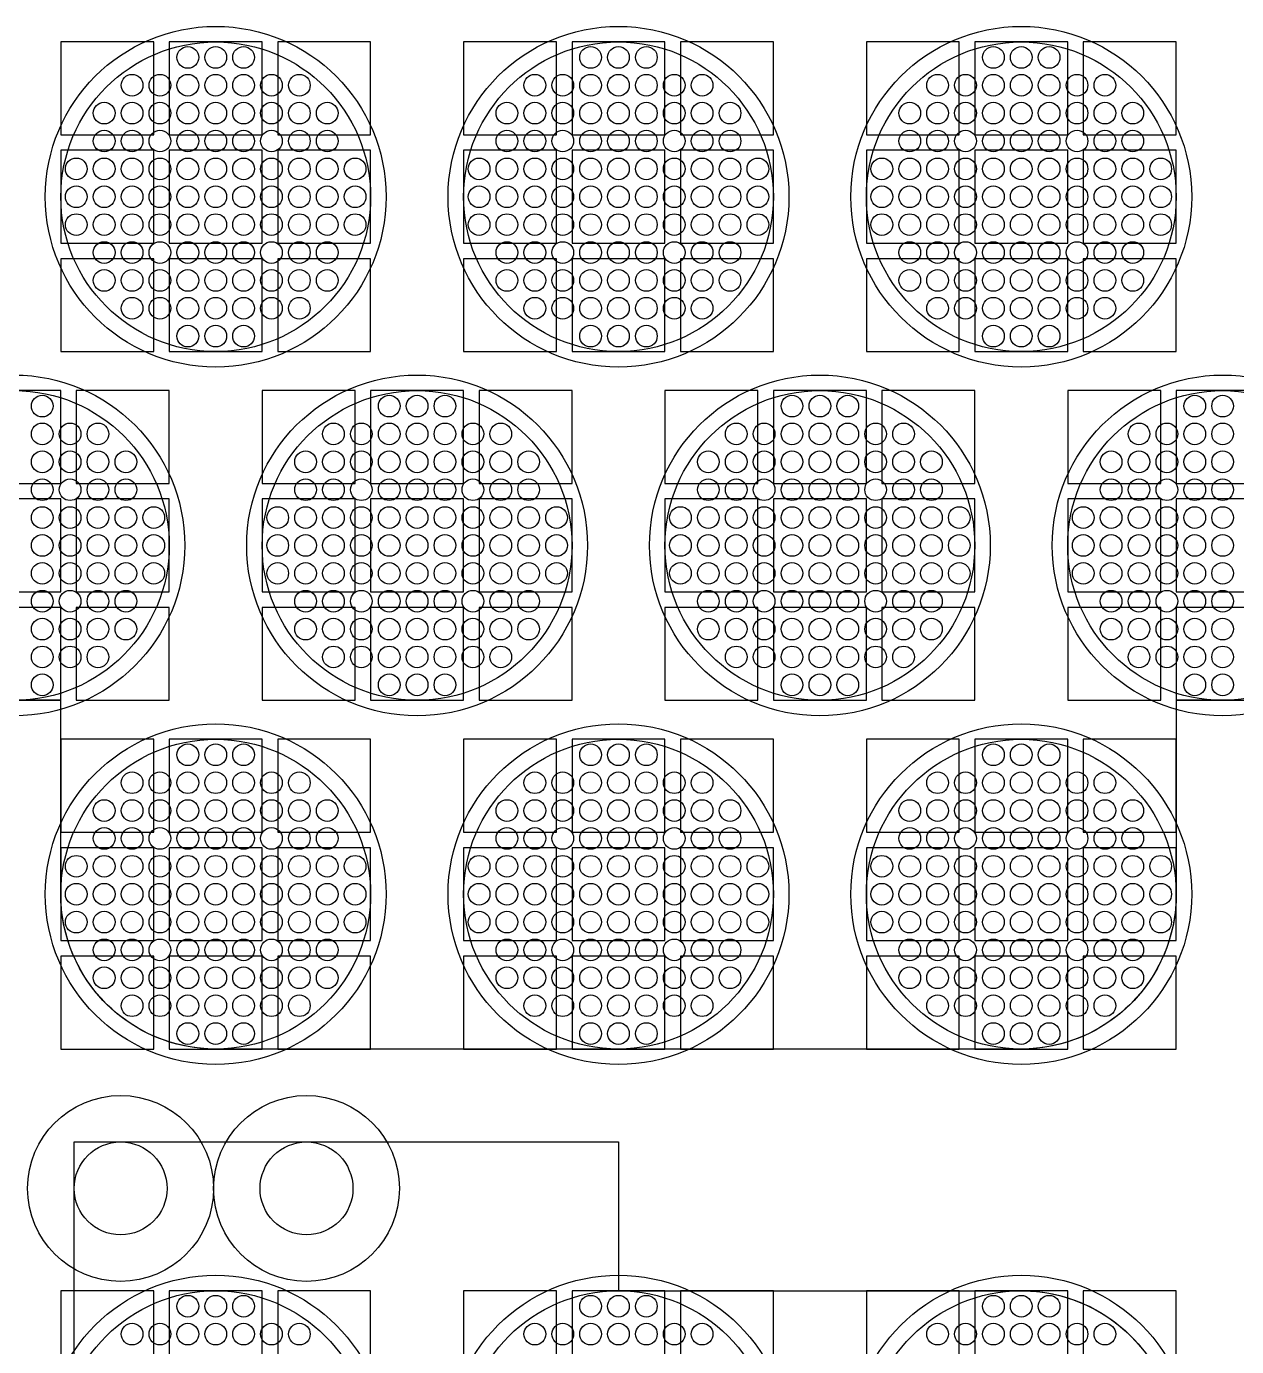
# Model space of a CAD drawing. Extents: x -49 to 54, y -38 to 38.
# Drawn here: x -31.841 to -27.935, y -8.425 to -4.163 of the extents above; entities that cross this region are included whole.
import ezdxf

# ---------------------------------------------------------------- set-up
doc = ezdxf.new("R2010")
doc.units = 0
for name, color, linetype in [('ADHESIVE_VIA_OPENINGS', 30, 'CONTINUOUS'), ('BACK_LAYER', 5, 'CONTINUOUS'), ('COND_LAYER_LOWER_ELECTRODE', 6, 'CONTINUOUS'), ('CONDUCTIVE_LAYER_BACK_LAYER', 2, 'CONTINUOUS'), ('EMITTER', 3, 'CONTINUOUS'), ('LOWER_ELECTRODE', 1, 'CONTINUOUS'), ('SUBSTRATE_VIA', 4, 'CONTINUOUS')]:
    doc.layers.add(name, color=color, linetype=linetype)

msp = doc.modelspace()

# ---------------------------------------------------------------- linework, layer by layer
at = {"layer": 'ADHESIVE_VIA_OPENINGS'}
for centre in [(-31.5372, -7.9145), (-30.9372, -7.9145)]:
    msp.add_circle(centre, 0.3, dxfattribs=at)
at = {"layer": 'BACK_LAYER'}
for points in [[(-31.7302, -4.5128), (-31.4302, -4.5128), (-31.4302, -4.2128), (-31.7302, -4.2128)], [(-31.3802, -4.5128), (-31.0802, -4.5128), (-31.0802, -4.2128), (-31.3802, -4.2128)], [(-31.0302, -4.5128), (-30.7302, -4.5128), (-30.7302, -4.2128), (-31.0302, -4.2128)], [(-30.4302, -4.5128), (-30.1302, -4.5128), (-30.1302, -4.2128), (-30.4302, -4.2128)], [(-30.0802, -4.5128), (-29.7802, -4.5128), (-29.7802, -4.2128), (-30.0802, -4.2128)], [(-29.7302, -4.5128), (-29.4302, -4.5128), (-29.4302, -4.2128), (-29.7302, -4.2128)], [(-29.1302, -4.5128), (-28.8302, -4.5128), (-28.8302, -4.2128), (-29.1302, -4.2128)], [(-28.7802, -4.5128), (-28.4802, -4.5128), (-28.4802, -4.2128), (-28.7802, -4.2128)], [(-28.4302, -4.5128), (-28.1302, -4.5128), (-28.1302, -4.2128), (-28.4302, -4.2128)], [(-31.7302, -4.8628), (-31.4302, -4.8628), (-31.4302, -4.5628), (-31.7302, -4.5628)], [(-31.3802, -4.8628), (-31.0802, -4.8628), (-31.0802, -4.5628), (-31.3802, -4.5628)], [(-31.0302, -4.8628), (-30.7302, -4.8628), (-30.7302, -4.5628), (-31.0302, -4.5628)], [(-30.4302, -4.8628), (-30.1302, -4.8628), (-30.1302, -4.5628), (-30.4302, -4.5628)], [(-30.0802, -4.8628), (-29.7802, -4.8628), (-29.7802, -4.5628), (-30.0802, -4.5628)], [(-29.7302, -4.8628), (-29.4302, -4.8628), (-29.4302, -4.5628), (-29.7302, -4.5628)], [(-29.1302, -4.8628), (-28.8302, -4.8628), (-28.8302, -4.5628), (-29.1302, -4.5628)], [(-28.7802, -4.8628), (-28.4802, -4.8628), (-28.4802, -4.5628), (-28.7802, -4.5628)], [(-28.4302, -4.8628), (-28.1302, -4.8628), (-28.1302, -4.5628), (-28.4302, -4.5628)], [(-31.7302, -5.2128), (-31.4302, -5.2128), (-31.4302, -4.9128), (-31.7302, -4.9128)], [(-31.3802, -5.2128), (-31.0802, -5.2128), (-31.0802, -4.9128), (-31.3802, -4.9128)], [(-31.0302, -5.2128), (-30.7302, -5.2128), (-30.7302, -4.9128), (-31.0302, -4.9128)], [(-30.4302, -5.2128), (-30.1302, -5.2128), (-30.1302, -4.9128), (-30.4302, -4.9128)], [(-30.0802, -5.2128), (-29.7802, -5.2128), (-29.7802, -4.9128), (-30.0802, -4.9128)], [(-29.7302, -5.2128), (-29.4302, -5.2128), (-29.4302, -4.9128), (-29.7302, -4.9128)], [(-29.1302, -5.2128), (-28.8302, -5.2128), (-28.8302, -4.9128), (-29.1302, -4.9128)], [(-28.7802, -5.2128), (-28.4802, -5.2128), (-28.4802, -4.9128), (-28.7802, -4.9128)], [(-28.4302, -5.2128), (-28.1302, -5.2128), (-28.1302, -4.9128), (-28.4302, -4.9128)], [(-32.0302, -5.6386), (-31.7302, -5.6386), (-31.7302, -5.3386), (-32.0302, -5.3386)], [(-31.6802, -5.6386), (-31.3802, -5.6386), (-31.3802, -5.3386), (-31.6802, -5.3386)], [(-31.0802, -5.6386), (-30.7802, -5.6386), (-30.7802, -5.3386), (-31.0802, -5.3386)], [(-30.7302, -5.6386), (-30.4302, -5.6386), (-30.4302, -5.3386), (-30.7302, -5.3386)], [(-30.3802, -5.6386), (-30.0802, -5.6386), (-30.0802, -5.3386), (-30.3802, -5.3386)], [(-29.7802, -5.6386), (-29.4802, -5.6386), (-29.4802, -5.3386), (-29.7802, -5.3386)], [(-29.4302, -5.6386), (-29.1302, -5.6386), (-29.1302, -5.3386), (-29.4302, -5.3386)], [(-29.0802, -5.6386), (-28.7802, -5.6386), (-28.7802, -5.3386), (-29.0802, -5.3386)], [(-28.4802, -5.6386), (-28.1802, -5.6386), (-28.1802, -5.3386), (-28.4802, -5.3386)], [(-28.1302, -5.6386), (-27.8302, -5.6386), (-27.8302, -5.3386), (-28.1302, -5.3386)], [(-32.0302, -5.9886), (-31.7302, -5.9886), (-31.7302, -5.6886), (-32.0302, -5.6886)], [(-31.6802, -5.9886), (-31.3802, -5.9886), (-31.3802, -5.6886), (-31.6802, -5.6886)], [(-31.0802, -5.9886), (-30.7802, -5.9886), (-30.7802, -5.6886), (-31.0802, -5.6886)], [(-30.7302, -5.9886), (-30.4302, -5.9886), (-30.4302, -5.6886), (-30.7302, -5.6886)], [(-30.3802, -5.9886), (-30.0802, -5.9886), (-30.0802, -5.6886), (-30.3802, -5.6886)], [(-29.7802, -5.9886), (-29.4802, -5.9886), (-29.4802, -5.6886), (-29.7802, -5.6886)], [(-29.4302, -5.9886), (-29.1302, -5.9886), (-29.1302, -5.6886), (-29.4302, -5.6886)], [(-29.0802, -5.9886), (-28.7802, -5.9886), (-28.7802, -5.6886), (-29.0802, -5.6886)], [(-28.4802, -5.9886), (-28.1802, -5.9886), (-28.1802, -5.6886), (-28.4802, -5.6886)], [(-28.1302, -5.9886), (-27.8302, -5.9886), (-27.8302, -5.6886), (-28.1302, -5.6886)], [(-32.0302, -6.3386), (-31.7302, -6.3386), (-31.7302, -6.0386), (-32.0302, -6.0386)], [(-31.6802, -6.3386), (-31.3802, -6.3386), (-31.3802, -6.0386), (-31.6802, -6.0386)], [(-31.0802, -6.3386), (-30.7802, -6.3386), (-30.7802, -6.0386), (-31.0802, -6.0386)], [(-30.7302, -6.3386), (-30.4302, -6.3386), (-30.4302, -6.0386), (-30.7302, -6.0386)], [(-30.3802, -6.3386), (-30.0802, -6.3386), (-30.0802, -6.0386), (-30.3802, -6.0386)], [(-29.7802, -6.3386), (-29.4802, -6.3386), (-29.4802, -6.0386), (-29.7802, -6.0386)], [(-29.4302, -6.3386), (-29.1302, -6.3386), (-29.1302, -6.0386), (-29.4302, -6.0386)], [(-29.0802, -6.3386), (-28.7802, -6.3386), (-28.7802, -6.0386), (-29.0802, -6.0386)], [(-28.4802, -6.3386), (-28.1802, -6.3386), (-28.1802, -6.0386), (-28.4802, -6.0386)], [(-28.1302, -6.3386), (-27.8302, -6.3386), (-27.8302, -6.0386), (-28.1302, -6.0386)], [(-31.7302, -6.7645), (-31.4302, -6.7645), (-31.4302, -6.4645), (-31.7302, -6.4645)], [(-31.3802, -6.7645), (-31.0802, -6.7645), (-31.0802, -6.4645), (-31.3802, -6.4645)], [(-31.0302, -6.7645), (-30.7302, -6.7645), (-30.7302, -6.4645), (-31.0302, -6.4645)], [(-30.4302, -6.7645), (-30.1302, -6.7645), (-30.1302, -6.4645), (-30.4302, -6.4645)], [(-30.0802, -6.7645), (-29.7802, -6.7645), (-29.7802, -6.4645), (-30.0802, -6.4645)], [(-29.7302, -6.7645), (-29.4302, -6.7645), (-29.4302, -6.4645), (-29.7302, -6.4645)], [(-29.1302, -6.7645), (-28.8302, -6.7645), (-28.8302, -6.4645), (-29.1302, -6.4645)], [(-28.7802, -6.7645), (-28.4802, -6.7645), (-28.4802, -6.4645), (-28.7802, -6.4645)], [(-28.4302, -6.7645), (-28.1302, -6.7645), (-28.1302, -6.4645), (-28.4302, -6.4645)], [(-31.7302, -7.1145), (-31.4302, -7.1145), (-31.4302, -6.8145), (-31.7302, -6.8145)], [(-31.3802, -7.1145), (-31.0802, -7.1145), (-31.0802, -6.8145), (-31.3802, -6.8145)], [(-31.0302, -7.1145), (-30.7302, -7.1145), (-30.7302, -6.8145), (-31.0302, -6.8145)], [(-30.4302, -7.1145), (-30.1302, -7.1145), (-30.1302, -6.8145), (-30.4302, -6.8145)], [(-30.0802, -7.1145), (-29.7802, -7.1145), (-29.7802, -6.8145), (-30.0802, -6.8145)], [(-29.7302, -7.1145), (-29.4302, -7.1145), (-29.4302, -6.8145), (-29.7302, -6.8145)], [(-29.1302, -7.1145), (-28.8302, -7.1145), (-28.8302, -6.8145), (-29.1302, -6.8145)], [(-28.7802, -7.1145), (-28.4802, -7.1145), (-28.4802, -6.8145), (-28.7802, -6.8145)], [(-28.4302, -7.1145), (-28.1302, -7.1145), (-28.1302, -6.8145), (-28.4302, -6.8145)], [(-31.7302, -7.4645), (-31.4302, -7.4645), (-31.4302, -7.1645), (-31.7302, -7.1645)], [(-31.3802, -7.4645), (-31.0802, -7.4645), (-31.0802, -7.1645), (-31.3802, -7.1645)], [(-31.0302, -7.4645), (-30.7302, -7.4645), (-30.7302, -7.1645), (-31.0302, -7.1645)], [(-30.4302, -7.4645), (-30.1302, -7.4645), (-30.1302, -7.1645), (-30.4302, -7.1645)], [(-30.0802, -7.4645), (-29.7802, -7.4645), (-29.7802, -7.1645), (-30.0802, -7.1645)], [(-29.7302, -7.4645), (-29.4302, -7.4645), (-29.4302, -7.1645), (-29.7302, -7.1645)], [(-29.1302, -7.4645), (-28.8302, -7.4645), (-28.8302, -7.1645), (-29.1302, -7.1645)], [(-28.7802, -7.4645), (-28.4802, -7.4645), (-28.4802, -7.1645), (-28.7802, -7.1645)], [(-28.4302, -7.4645), (-28.1302, -7.4645), (-28.1302, -7.1645), (-28.4302, -7.1645)], [(-31.7302, -8.5448), (-31.4302, -8.5448), (-31.4302, -8.2448), (-31.7302, -8.2448)], [(-31.3802, -8.5448), (-31.0802, -8.5448), (-31.0802, -8.2448), (-31.3802, -8.2448)], [(-31.0302, -8.5448), (-30.7302, -8.5448), (-30.7302, -8.2448), (-31.0302, -8.2448)], [(-30.4302, -8.5448), (-30.1302, -8.5448), (-30.1302, -8.2448), (-30.4302, -8.2448)], [(-30.0802, -8.5448), (-29.7802, -8.5448), (-29.7802, -8.2448), (-30.0802, -8.2448)], [(-29.7302, -8.5448), (-29.4302, -8.5448), (-29.4302, -8.2448), (-29.7302, -8.2448)], [(-29.1302, -8.5448), (-28.8302, -8.5448), (-28.8302, -8.2448), (-29.1302, -8.2448)], [(-28.7802, -8.5448), (-28.4802, -8.5448), (-28.4802, -8.2448), (-28.7802, -8.2448)], [(-28.4302, -8.5448), (-28.1302, -8.5448), (-28.1302, -8.2448), (-28.4302, -8.2448)]]:
    msp.add_lwpolyline(points, close=True, dxfattribs=at)
at = {"layer": 'COND_LAYER_LOWER_ELECTRODE'}
for centre in [(-31.2302, -4.7128), (-29.9302, -4.7128), (-28.6302, -4.7128), (-31.8802, -5.8386), (-30.5802, -5.8386), (-29.2802, -5.8386), (-27.9802, -5.8386), (-31.2302, -6.9645), (-29.9302, -6.9645), (-28.6302, -6.9645), (-31.2302, -8.7448), (-29.9302, -8.7448), (-28.6302, -8.7448)]:
    msp.add_circle(centre, 0.55, dxfattribs=at)
at = {"layer": 'CONDUCTIVE_LAYER_BACK_LAYER'}
for points in [[(-27.9306, -6.3362), (-27.9504, -6.3377), (-27.9703, -6.3385), (-28.1302, -6.3385), (-28.1302, -6.9645), (-28.1306, -6.9843), (-28.1318, -7.0042), (-28.1338, -7.024), (-28.1365, -7.0437), (-28.1401, -7.0632), (-28.1444, -7.0826), (-28.1495, -7.1018), (-28.1553, -7.1209), (-28.1619, -7.1396), (-28.1692, -7.1581), (-28.1773, -7.1763), (-28.1861, -7.1941), (-28.1956, -7.2116), (-28.2057, -7.2287), (-28.2166, -7.2453), (-28.2281, -7.2616), (-28.2402, -7.2773), (-28.2529, -7.2926), (-28.2663, -7.3073), (-28.2802, -7.3215), (-28.2947, -7.3351), (-28.3097, -7.3482), (-28.3252, -7.3606), (-28.3412, -7.3724), (-28.3576, -7.3836), (-28.3745, -7.3941), (-28.3918, -7.4039), (-28.4094, -7.4131), (-28.4275, -7.4215), (-28.4458, -7.4292), (-28.4644, -7.4362), (-28.4833, -7.4424), (-28.5024, -7.4478), (-28.5217, -7.4525), (-28.5412, -7.4565), (-28.5609, -7.4596), (-28.5806, -7.462), (-28.6004, -7.4636), (-28.6203, -7.4644), (-31.2402, -7.4644), (-31.26, -7.4636), (-31.2798, -7.462), (-31.2996, -7.4596), (-31.3192, -7.4565), (-31.3387, -7.4525), (-31.358, -7.4478), (-31.3771, -7.4424), (-31.396, -7.4362), (-31.4147, -7.4292), (-31.433, -7.4215), (-31.451, -7.4131), (-31.4687, -7.4039), (-31.4859, -7.3941), (-31.5028, -7.3836), (-31.5193, -7.3724), (-31.5353, -7.3606), (-31.5508, -7.3482), (-31.5658, -7.3351), (-31.5802, -7.3215), (-31.5942, -7.3073), (-31.6075, -7.2926), (-31.6203, -7.2773), (-31.6324, -7.2616), (-31.6439, -7.2453), (-31.6547, -7.2287), (-31.6649, -7.2116), (-31.6744, -7.1941), (-31.6831, -7.1763), (-31.6912, -7.1581), (-31.6985, -7.1396), (-31.7051, -7.1209), (-31.711, -7.1018), (-31.7161, -7.0826), (-31.7204, -7.0632), (-31.7239, -7.0437), (-31.7267, -7.024), (-31.7286, -7.0042), (-31.7298, -6.9843), (-31.7302, -6.9645), (-31.7302, -6.3385), (-31.8902, -6.3385)], [(-31.6872, -8.5421), (-31.6872, -7.7645), (-29.9302, -7.7645), (-29.9302, -8.2449), (-28.6203, -8.2449), (-28.6004, -8.2457), (-28.5806, -8.2473), (-28.5609, -8.2497), (-28.5412, -8.2528), (-28.5217, -8.2568), (-28.5024, -8.2614), (-28.4833, -8.2669), (-28.4644, -8.2731), (-28.4458, -8.2801), (-28.4275, -8.2878), (-28.4094, -8.2962), (-28.3918, -8.3054), (-28.3745, -8.3152), (-28.3576, -8.3257), (-28.3412, -8.3369), (-28.3252, -8.3487), (-28.3097, -8.3611), (-28.2947, -8.3742), (-28.2802, -8.3878), (-28.2663, -8.402), (-28.2529, -8.4167), (-28.2402, -8.432)]]:
    msp.add_lwpolyline(points, dxfattribs=at)
at = {"layer": 'EMITTER'}
for centre in [(-31.2302, -4.7128), (-29.9302, -4.7128), (-28.6302, -4.7128), (-31.8802, -5.8386), (-30.5802, -5.8386), (-29.2802, -5.8386), (-27.9802, -5.8386), (-31.2302, -6.9645), (-29.9302, -6.9645), (-28.6302, -6.9645), (-31.2302, -8.7448), (-29.9302, -8.7448), (-28.6302, -8.7448)]:
    msp.add_circle(centre, 0.5, dxfattribs=at)
at = {"layer": 'LOWER_ELECTRODE'}
for centre in [(-31.3202, -4.2628), (-31.2302, -4.2628), (-31.1402, -4.2628), (-30.0202, -4.2628), (-29.9302, -4.2628), (-29.8402, -4.2628), (-28.7202, -4.2628), (-28.6302, -4.2628), (-28.5402, -4.2628), (-31.5002, -4.3528), (-31.4102, -4.3528), (-31.3202, -4.3528), (-31.2302, -4.3528), (-31.1402, -4.3528), (-31.0502, -4.3528), (-30.9602, -4.3528), (-30.2002, -4.3528), (-30.1102, -4.3528), (-30.0202, -4.3528), (-29.9302, -4.3528), (-29.8402, -4.3528), (-29.7502, -4.3528), (-29.6602, -4.3528), (-28.9002, -4.3528), (-28.8102, -4.3528), (-28.7202, -4.3528), (-28.6302, -4.3528), (-28.5402, -4.3528), (-28.4502, -4.3528), (-28.3602, -4.3528), (-31.5902, -4.4428), (-31.5002, -4.4428), (-31.4102, -4.4428), (-31.3202, -4.4428), (-31.2302, -4.4428), (-31.1402, -4.4428), (-31.0502, -4.4428), (-30.9602, -4.4428), (-30.8702, -4.4428), (-30.2902, -4.4428), (-30.2002, -4.4428), (-30.1102, -4.4428), (-30.0202, -4.4428), (-29.9302, -4.4428), (-29.8402, -4.4428), (-29.7502, -4.4428), (-29.6602, -4.4428), (-29.5702, -4.4428), (-28.9902, -4.4428), (-28.9002, -4.4428), (-28.8102, -4.4428), (-28.7202, -4.4428), (-28.6302, -4.4428), (-28.5402, -4.4428), (-28.4502, -4.4428), (-28.3602, -4.4428), (-28.2702, -4.4428), (-31.5902, -4.5328), (-31.5002, -4.5328), (-31.4102, -4.5328), (-31.3202, -4.5328), (-31.2302, -4.5328), (-31.1402, -4.5328), (-31.0502, -4.5328), (-30.9602, -4.5328), (-30.8702, -4.5328), (-30.2902, -4.5328), (-30.2002, -4.5328), (-30.1102, -4.5328), (-30.0202, -4.5328), (-29.9302, -4.5328), (-29.8402, -4.5328), (-29.7502, -4.5328), (-29.6602, -4.5328), (-29.5702, -4.5328), (-28.9902, -4.5328), (-28.9002, -4.5328), (-28.8102, -4.5328), (-28.7202, -4.5328), (-28.6302, -4.5328), (-28.5402, -4.5328), (-28.4502, -4.5328), (-28.3602, -4.5328), (-28.2702, -4.5328), (-31.6802, -4.6228), (-31.5902, -4.6228), (-31.5002, -4.6228), (-31.4102, -4.6228), (-31.3202, -4.6228), (-31.2302, -4.6228), (-31.1402, -4.6228), (-31.0502, -4.6228), (-30.9602, -4.6228), (-30.8702, -4.6228), (-30.7802, -4.6228), (-30.3802, -4.6228), (-30.2902, -4.6228), (-30.2002, -4.6228), (-30.1102, -4.6228), (-30.0202, -4.6228), (-29.9302, -4.6228), (-29.8402, -4.6228), (-29.7502, -4.6228), (-29.6602, -4.6228), (-29.5702, -4.6228), (-29.4802, -4.6228), (-29.0802, -4.6228), (-28.9902, -4.6228), (-28.9002, -4.6228), (-28.8102, -4.6228), (-28.7202, -4.6228), (-28.6302, -4.6228), (-28.5402, -4.6228), (-28.4502, -4.6228), (-28.3602, -4.6228), (-28.2702, -4.6228), (-28.1802, -4.6228), (-31.6802, -4.7128), (-31.5902, -4.7128), (-31.5002, -4.7128), (-31.4102, -4.7128), (-31.3202, -4.7128), (-31.2302, -4.7128), (-31.1402, -4.7128), (-31.0502, -4.7128), (-30.9602, -4.7128), (-30.8702, -4.7128), (-30.7802, -4.7128), (-30.3802, -4.7128), (-30.2902, -4.7128), (-30.2002, -4.7128), (-30.1102, -4.7128), (-30.0202, -4.7128), (-29.9302, -4.7128), (-29.8402, -4.7128), (-29.7502, -4.7128), (-29.6602, -4.7128), (-29.5702, -4.7128), (-29.4802, -4.7128), (-29.0802, -4.7128), (-28.9902, -4.7128), (-28.9002, -4.7128), (-28.8102, -4.7128), (-28.7202, -4.7128), (-28.6302, -4.7128), (-28.5402, -4.7128), (-28.4502, -4.7128), (-28.3602, -4.7128), (-28.2702, -4.7128), (-28.1802, -4.7128), (-31.6802, -4.8028), (-31.5902, -4.8028), (-31.5002, -4.8028), (-31.4102, -4.8028), (-31.3202, -4.8028), (-31.2302, -4.8028), (-31.1402, -4.8028), (-31.0502, -4.8028), (-30.9602, -4.8028), (-30.8702, -4.8028), (-30.7802, -4.8028), (-30.3802, -4.8028), (-30.2902, -4.8028), (-30.2002, -4.8028), (-30.1102, -4.8028), (-30.0202, -4.8028), (-29.9302, -4.8028), (-29.8402, -4.8028), (-29.7502, -4.8028), (-29.6602, -4.8028), (-29.5702, -4.8028), (-29.4802, -4.8028), (-29.0802, -4.8028), (-28.9902, -4.8028), (-28.9002, -4.8028), (-28.8102, -4.8028), (-28.7202, -4.8028), (-28.6302, -4.8028), (-28.5402, -4.8028), (-28.4502, -4.8028), (-28.3602, -4.8028), (-28.2702, -4.8028), (-28.1802, -4.8028), (-31.5902, -4.8928), (-31.5002, -4.8928), (-31.4102, -4.8928), (-31.3202, -4.8928), (-31.2302, -4.8928), (-31.1402, -4.8928), (-31.0502, -4.8928), (-30.9602, -4.8928), (-30.8702, -4.8928), (-30.2902, -4.8928), (-30.2002, -4.8928), (-30.1102, -4.8928), (-30.0202, -4.8928), (-29.9302, -4.8928), (-29.8402, -4.8928), (-29.7502, -4.8928), (-29.6602, -4.8928), (-29.5702, -4.8928), (-28.9902, -4.8928), (-28.9002, -4.8928), (-28.8102, -4.8928), (-28.7202, -4.8928), (-28.6302, -4.8928), (-28.5402, -4.8928), (-28.4502, -4.8928), (-28.3602, -4.8928), (-28.2702, -4.8928), (-31.5902, -4.9828), (-31.5002, -4.9828), (-31.4102, -4.9828), (-31.3202, -4.9828), (-31.2302, -4.9828), (-31.1402, -4.9828), (-31.0502, -4.9828), (-30.9602, -4.9828), (-30.8702, -4.9828), (-30.2902, -4.9828), (-30.2002, -4.9828), (-30.1102, -4.9828), (-30.0202, -4.9828), (-29.9302, -4.9828), (-29.8402, -4.9828), (-29.7502, -4.9828), (-29.6602, -4.9828), (-29.5702, -4.9828), (-28.9902, -4.9828), (-28.9002, -4.9828), (-28.8102, -4.9828), (-28.7202, -4.9828), (-28.6302, -4.9828), (-28.5402, -4.9828), (-28.4502, -4.9828), (-28.3602, -4.9828), (-28.2702, -4.9828), (-31.5002, -5.0728), (-31.4102, -5.0728), (-31.3202, -5.0728), (-31.2302, -5.0728), (-31.1402, -5.0728), (-31.0502, -5.0728), (-30.9602, -5.0728), (-30.2002, -5.0728), (-30.1102, -5.0728), (-30.0202, -5.0728), (-29.9302, -5.0728), (-29.8402, -5.0728), (-29.7502, -5.0728), (-29.6602, -5.0728), (-28.9002, -5.0728), (-28.8102, -5.0728), (-28.7202, -5.0728), (-28.6302, -5.0728), (-28.5402, -5.0728), (-28.4502, -5.0728), (-28.3602, -5.0728), (-31.3202, -5.1628), (-31.2302, -5.1628), (-31.1402, -5.1628), (-30.0202, -5.1628), (-29.9302, -5.1628), (-29.8402, -5.1628), (-28.7202, -5.1628), (-28.6302, -5.1628), (-28.5402, -5.1628), (-31.7902, -5.3886), (-30.6702, -5.3886), (-30.5802, -5.3886), (-30.4902, -5.3886), (-29.3702, -5.3886), (-29.2802, -5.3886), (-29.1902, -5.3886), (-28.0702, -5.3886), (-27.9802, -5.3886), (-31.7902, -5.4786), (-31.7002, -5.4786), (-31.6102, -5.4786), (-30.8502, -5.4786), (-30.7602, -5.4786), (-30.6702, -5.4786), (-30.5802, -5.4786), (-30.4902, -5.4786), (-30.4002, -5.4786), (-30.3102, -5.4786), (-29.5502, -5.4786), (-29.4602, -5.4786), (-29.3702, -5.4786), (-29.2802, -5.4786), (-29.1902, -5.4786), (-29.1002, -5.4786), (-29.0102, -5.4786), (-28.2502, -5.4786), (-28.1602, -5.4786), (-28.0702, -5.4786), (-27.9802, -5.4786), (-31.7902, -5.5686), (-31.7002, -5.5686), (-31.6102, -5.5686), (-31.5202, -5.5686), (-30.9402, -5.5686), (-30.8502, -5.5686), (-30.7602, -5.5686), (-30.6702, -5.5686), (-30.5802, -5.5686), (-30.4902, -5.5686), (-30.4002, -5.5686), (-30.3102, -5.5686), (-30.2202, -5.5686), (-29.6402, -5.5686), (-29.5502, -5.5686), (-29.4602, -5.5686), (-29.3702, -5.5686), (-29.2802, -5.5686), (-29.1902, -5.5686), (-29.1002, -5.5686), (-29.0102, -5.5686), (-28.9202, -5.5686), (-28.3402, -5.5686), (-28.2502, -5.5686), (-28.1602, -5.5686), (-28.0702, -5.5686), (-27.9802, -5.5686), (-31.7902, -5.6586), (-31.7002, -5.6586), (-31.6102, -5.6586), (-31.5202, -5.6586), (-30.9402, -5.6586), (-30.8502, -5.6586), (-30.7602, -5.6586), (-30.6702, -5.6586), (-30.5802, -5.6586), (-30.4902, -5.6586), (-30.4002, -5.6586), (-30.3102, -5.6586), (-30.2202, -5.6586), (-29.6402, -5.6586), (-29.5502, -5.6586), (-29.4602, -5.6586), (-29.3702, -5.6586), (-29.2802, -5.6586), (-29.1902, -5.6586), (-29.1002, -5.6586), (-29.0102, -5.6586), (-28.9202, -5.6586), (-28.3402, -5.6586), (-28.2502, -5.6586), (-28.1602, -5.6586), (-28.0702, -5.6586), (-27.9802, -5.6586), (-31.7902, -5.7486), (-31.7002, -5.7486), (-31.6102, -5.7486), (-31.5202, -5.7486), (-31.4302, -5.7486), (-31.0302, -5.7486), (-30.9402, -5.7486), (-30.8502, -5.7486), (-30.7602, -5.7486), (-30.6702, -5.7486), (-30.5802, -5.7486), (-30.4902, -5.7486), (-30.4002, -5.7486), (-30.3102, -5.7486), (-30.2202, -5.7486), (-30.1302, -5.7486), (-29.7302, -5.7486), (-29.6402, -5.7486), (-29.5502, -5.7486), (-29.4602, -5.7486), (-29.3702, -5.7486), (-29.2802, -5.7486), (-29.1902, -5.7486), (-29.1002, -5.7486), (-29.0102, -5.7486), (-28.9202, -5.7486), (-28.8302, -5.7486), (-28.4302, -5.7486), (-28.3402, -5.7486), (-28.2502, -5.7486), (-28.1602, -5.7486), (-28.0702, -5.7486), (-27.9802, -5.7486), (-31.7902, -5.8386), (-31.7002, -5.8386), (-31.6102, -5.8386), (-31.5202, -5.8386), (-31.4302, -5.8386), (-31.0302, -5.8386), (-30.9402, -5.8386), (-30.8502, -5.8386), (-30.7602, -5.8386), (-30.6702, -5.8386), (-30.5802, -5.8386), (-30.4902, -5.8386), (-30.4002, -5.8386), (-30.3102, -5.8386), (-30.2202, -5.8386), (-30.1302, -5.8386), (-29.7302, -5.8386), (-29.6402, -5.8386), (-29.5502, -5.8386), (-29.4602, -5.8386), (-29.3702, -5.8386), (-29.2802, -5.8386), (-29.1902, -5.8386), (-29.1002, -5.8386), (-29.0102, -5.8386), (-28.9202, -5.8386), (-28.8302, -5.8386), (-28.4302, -5.8386), (-28.3402, -5.8386), (-28.2502, -5.8386), (-28.1602, -5.8386), (-28.0702, -5.8386), (-27.9802, -5.8386), (-31.7902, -5.9286), (-31.7002, -5.9286), (-31.6102, -5.9286), (-31.5202, -5.9286), (-31.4302, -5.9286), (-31.0302, -5.9286), (-30.9402, -5.9286), (-30.8502, -5.9286), (-30.7602, -5.9286), (-30.6702, -5.9286), (-30.5802, -5.9286), (-30.4902, -5.9286), (-30.4002, -5.9286), (-30.3102, -5.9286), (-30.2202, -5.9286), (-30.1302, -5.9286), (-29.7302, -5.9286), (-29.6402, -5.9286), (-29.5502, -5.9286), (-29.4602, -5.9286), (-29.3702, -5.9286), (-29.2802, -5.9286), (-29.1902, -5.9286), (-29.1002, -5.9286), (-29.0102, -5.9286), (-28.9202, -5.9286), (-28.8302, -5.9286), (-28.4302, -5.9286), (-28.3402, -5.9286), (-28.2502, -5.9286), (-28.1602, -5.9286), (-28.0702, -5.9286), (-27.9802, -5.9286), (-31.7902, -6.0186), (-31.7002, -6.0186), (-31.6102, -6.0186), (-31.5202, -6.0186), (-30.9402, -6.0186), (-30.8502, -6.0186), (-30.7602, -6.0186), (-30.6702, -6.0186), (-30.5802, -6.0186), (-30.4902, -6.0186), (-30.4002, -6.0186), (-30.3102, -6.0186), (-30.2202, -6.0186), (-29.6402, -6.0186), (-29.5502, -6.0186), (-29.4602, -6.0186), (-29.3702, -6.0186), (-29.2802, -6.0186), (-29.1902, -6.0186), (-29.1002, -6.0186), (-29.0102, -6.0186), (-28.9202, -6.0186), (-28.3402, -6.0186), (-28.2502, -6.0186), (-28.1602, -6.0186), (-28.0702, -6.0186), (-27.9802, -6.0186), (-31.7902, -6.1086), (-31.7002, -6.1086), (-31.6102, -6.1086), (-31.5202, -6.1086), (-30.9402, -6.1086), (-30.8502, -6.1086), (-30.7602, -6.1086), (-30.6702, -6.1086), (-30.5802, -6.1086), (-30.4902, -6.1086), (-30.4002, -6.1086), (-30.3102, -6.1086), (-30.2202, -6.1086), (-29.6402, -6.1086), (-29.5502, -6.1086), (-29.4602, -6.1086), (-29.3702, -6.1086), (-29.2802, -6.1086), (-29.1902, -6.1086), (-29.1002, -6.1086), (-29.0102, -6.1086), (-28.9202, -6.1086), (-28.3402, -6.1086), (-28.2502, -6.1086), (-28.1602, -6.1086), (-28.0702, -6.1086), (-27.9802, -6.1086), (-31.7902, -6.1986), (-31.7002, -6.1986), (-31.6102, -6.1986), (-30.8502, -6.1986), (-30.7602, -6.1986), (-30.6702, -6.1986), (-30.5802, -6.1986), (-30.4902, -6.1986), (-30.4002, -6.1986), (-30.3102, -6.1986), (-29.5502, -6.1986), (-29.4602, -6.1986), (-29.3702, -6.1986), (-29.2802, -6.1986), (-29.1902, -6.1986), (-29.1002, -6.1986), (-29.0102, -6.1986), (-28.2502, -6.1986), (-28.1602, -6.1986), (-28.0702, -6.1986), (-27.9802, -6.1986), (-31.7902, -6.2886), (-30.6702, -6.2886), (-30.5802, -6.2886), (-30.4902, -6.2886), (-29.3702, -6.2886), (-29.2802, -6.2886), (-29.1902, -6.2886), (-28.0702, -6.2886), (-27.9802, -6.2886), (-31.3202, -6.5145), (-31.2302, -6.5145), (-31.1402, -6.5145), (-30.0202, -6.5145), (-29.9302, -6.5145), (-29.8402, -6.5145), (-28.7202, -6.5145), (-28.6302, -6.5145), (-28.5402, -6.5145), (-31.5002, -6.6045), (-31.4102, -6.6045), (-31.3202, -6.6045), (-31.2302, -6.6045), (-31.1402, -6.6045), (-31.0502, -6.6045), (-30.9602, -6.6045), (-30.2002, -6.6045), (-30.1102, -6.6045), (-30.0202, -6.6045), (-29.9302, -6.6045), (-29.8402, -6.6045), (-29.7502, -6.6045), (-29.6602, -6.6045), (-28.9002, -6.6045), (-28.8102, -6.6045), (-28.7202, -6.6045), (-28.6302, -6.6045), (-28.5402, -6.6045), (-28.4502, -6.6045), (-28.3602, -6.6045), (-31.5902, -6.6945), (-31.5002, -6.6945), (-31.4102, -6.6945), (-31.3202, -6.6945), (-31.2302, -6.6945), (-31.1402, -6.6945), (-31.0502, -6.6945), (-30.9602, -6.6945), (-30.8702, -6.6945), (-30.2902, -6.6945), (-30.2002, -6.6945), (-30.1102, -6.6945), (-30.0202, -6.6945), (-29.9302, -6.6945), (-29.8402, -6.6945), (-29.7502, -6.6945), (-29.6602, -6.6945), (-29.5702, -6.6945), (-28.9902, -6.6945), (-28.9002, -6.6945), (-28.8102, -6.6945), (-28.7202, -6.6945), (-28.6302, -6.6945), (-28.5402, -6.6945), (-28.4502, -6.6945), (-28.3602, -6.6945), (-28.2702, -6.6945), (-31.5902, -6.7845), (-31.5002, -6.7845), (-31.4102, -6.7845), (-31.3202, -6.7845), (-31.2302, -6.7845), (-31.1402, -6.7845), (-31.0502, -6.7845), (-30.9602, -6.7845), (-30.8702, -6.7845), (-30.2902, -6.7845), (-30.2002, -6.7845), (-30.1102, -6.7845), (-30.0202, -6.7845), (-29.9302, -6.7845), (-29.8402, -6.7845), (-29.7502, -6.7845), (-29.6602, -6.7845), (-29.5702, -6.7845), (-28.9902, -6.7845), (-28.9002, -6.7845), (-28.8102, -6.7845), (-28.7202, -6.7845), (-28.6302, -6.7845), (-28.5402, -6.7845), (-28.4502, -6.7845), (-28.3602, -6.7845), (-28.2702, -6.7845), (-31.6802, -6.8745), (-31.5902, -6.8745), (-31.5002, -6.8745), (-31.4102, -6.8745), (-31.3202, -6.8745), (-31.2302, -6.8745), (-31.1402, -6.8745), (-31.0502, -6.8745), (-30.9602, -6.8745), (-30.8702, -6.8745), (-30.7802, -6.8745), (-30.3802, -6.8745), (-30.2902, -6.8745), (-30.2002, -6.8745), (-30.1102, -6.8745), (-30.0202, -6.8745), (-29.9302, -6.8745), (-29.8402, -6.8745), (-29.7502, -6.8745), (-29.6602, -6.8745), (-29.5702, -6.8745), (-29.4802, -6.8745), (-29.0802, -6.8745), (-28.9902, -6.8745), (-28.9002, -6.8745), (-28.8102, -6.8745), (-28.7202, -6.8745), (-28.6302, -6.8745), (-28.5402, -6.8745), (-28.4502, -6.8745), (-28.3602, -6.8745), (-28.2702, -6.8745), (-28.1802, -6.8745), (-31.6802, -6.9645), (-31.5902, -6.9645), (-31.5002, -6.9645), (-31.4102, -6.9645), (-31.3202, -6.9645), (-31.2302, -6.9645), (-31.1402, -6.9645), (-31.0502, -6.9645), (-30.9602, -6.9645), (-30.8702, -6.9645), (-30.7802, -6.9645), (-30.3802, -6.9645), (-30.2902, -6.9645), (-30.2002, -6.9645), (-30.1102, -6.9645), (-30.0202, -6.9645), (-29.9302, -6.9645), (-29.8402, -6.9645), (-29.7502, -6.9645), (-29.6602, -6.9645), (-29.5702, -6.9645), (-29.4802, -6.9645), (-29.0802, -6.9645), (-28.9902, -6.9645), (-28.9002, -6.9645), (-28.8102, -6.9645), (-28.7202, -6.9645), (-28.6302, -6.9645), (-28.5402, -6.9645), (-28.4502, -6.9645), (-28.3602, -6.9645), (-28.2702, -6.9645), (-28.1802, -6.9645), (-31.6802, -7.0545), (-31.5902, -7.0545), (-31.5002, -7.0545), (-31.4102, -7.0545), (-31.3202, -7.0545), (-31.2302, -7.0545), (-31.1402, -7.0545), (-31.0502, -7.0545), (-30.9602, -7.0545), (-30.8702, -7.0545), (-30.7802, -7.0545), (-30.3802, -7.0545), (-30.2902, -7.0545), (-30.2002, -7.0545), (-30.1102, -7.0545), (-30.0202, -7.0545), (-29.9302, -7.0545), (-29.8402, -7.0545), (-29.7502, -7.0545), (-29.6602, -7.0545), (-29.5702, -7.0545), (-29.4802, -7.0545), (-29.0802, -7.0545), (-28.9902, -7.0545), (-28.9002, -7.0545), (-28.8102, -7.0545), (-28.7202, -7.0545), (-28.6302, -7.0545), (-28.5402, -7.0545), (-28.4502, -7.0545), (-28.3602, -7.0545), (-28.2702, -7.0545), (-28.1802, -7.0545), (-31.5902, -7.1445), (-31.5002, -7.1445), (-31.4102, -7.1445), (-31.3202, -7.1445), (-31.2302, -7.1445), (-31.1402, -7.1445), (-31.0502, -7.1445), (-30.9602, -7.1445), (-30.8702, -7.1445), (-30.2902, -7.1445), (-30.2002, -7.1445), (-30.1102, -7.1445), (-30.0202, -7.1445), (-29.9302, -7.1445), (-29.8402, -7.1445), (-29.7502, -7.1445), (-29.6602, -7.1445), (-29.5702, -7.1445), (-28.9902, -7.1445), (-28.9002, -7.1445), (-28.8102, -7.1445), (-28.7202, -7.1445), (-28.6302, -7.1445), (-28.5402, -7.1445), (-28.4502, -7.1445), (-28.3602, -7.1445), (-28.2702, -7.1445), (-31.5902, -7.2345), (-31.5002, -7.2345), (-31.4102, -7.2345), (-31.3202, -7.2345), (-31.2302, -7.2345), (-31.1402, -7.2345), (-31.0502, -7.2345), (-30.9602, -7.2345), (-30.8702, -7.2345), (-30.2902, -7.2345), (-30.2002, -7.2345), (-30.1102, -7.2345), (-30.0202, -7.2345), (-29.9302, -7.2345), (-29.8402, -7.2345), (-29.7502, -7.2345), (-29.6602, -7.2345), (-29.5702, -7.2345), (-28.9902, -7.2345), (-28.9002, -7.2345), (-28.8102, -7.2345), (-28.7202, -7.2345), (-28.6302, -7.2345), (-28.5402, -7.2345), (-28.4502, -7.2345), (-28.3602, -7.2345), (-28.2702, -7.2345), (-31.5002, -7.3245), (-31.4102, -7.3245), (-31.3202, -7.3245), (-31.2302, -7.3245), (-31.1402, -7.3245), (-31.0502, -7.3245), (-30.9602, -7.3245), (-30.2002, -7.3245), (-30.1102, -7.3245), (-30.0202, -7.3245), (-29.9302, -7.3245), (-29.8402, -7.3245), (-29.7502, -7.3245), (-29.6602, -7.3245), (-28.9002, -7.3245), (-28.8102, -7.3245), (-28.7202, -7.3245), (-28.6302, -7.3245), (-28.5402, -7.3245), (-28.4502, -7.3245), (-28.3602, -7.3245), (-31.3202, -7.4145), (-31.2302, -7.4145), (-31.1402, -7.4145), (-30.0202, -7.4145), (-29.9302, -7.4145), (-29.8402, -7.4145), (-28.7202, -7.4145), (-28.6302, -7.4145), (-28.5402, -7.4145), (-31.3202, -8.2948), (-31.2302, -8.2948), (-31.1402, -8.2948), (-30.0202, -8.2948), (-29.9302, -8.2948), (-29.8402, -8.2948), (-28.7202, -8.2948), (-28.6302, -8.2948), (-28.5402, -8.2948), (-31.5002, -8.3848), (-31.4102, -8.3848), (-31.3202, -8.3848), (-31.2302, -8.3848), (-31.1402, -8.3848), (-31.0502, -8.3848), (-30.9602, -8.3848), (-30.2002, -8.3848), (-30.1102, -8.3848), (-30.0202, -8.3848), (-29.9302, -8.3848), (-29.8402, -8.3848), (-29.7502, -8.3848), (-29.6602, -8.3848), (-28.9002, -8.3848), (-28.8102, -8.3848), (-28.7202, -8.3848), (-28.6302, -8.3848), (-28.5402, -8.3848), (-28.4502, -8.3848), (-28.3602, -8.3848)]:
    msp.add_circle(centre, 0.035, dxfattribs=at)
at = {"layer": 'SUBSTRATE_VIA'}
for centre in [(-31.5372, -7.9145), (-30.9372, -7.9145)]:
    msp.add_circle(centre, 0.15, dxfattribs=at)

doc.saveas('drawing.dxf')
